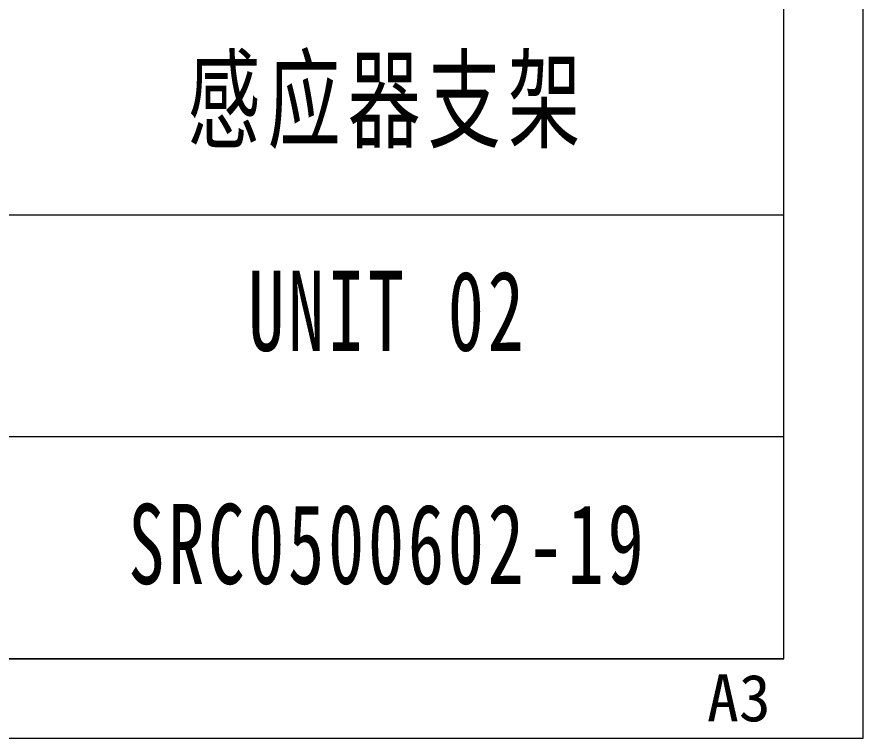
# Model space of a CAD drawing. Header units: millimetres. Extents: x -15766 to 80009, y -9701 to 15159.
# Drawn here: x -9662.8 to -9609.4, y 2838.5 to 2884 of the extents above; entities that cross this region are included whole.
import ezdxf

# ---------------------------------------------------------------- set-up
doc = ezdxf.new("R2010")
doc.units = ezdxf.units.MM
for name, color, linetype, lineweight in [('CDRAFT0', 7, 'Continuous', 18), ('title_frame', 7, 'Continuous', 18), ('尺寸线层', 3, 'Continuous', 18), ('粗实线层_1', 7, 'Continuous', 15)]:
    doc.layers.add(name, color=color, linetype=linetype, lineweight=lineweight)
doc.styles.add('STYLE1', font='')
doc.styles.add('标准', font='', dxfattribs={"width": 0.667})
doc.styles.get('STYLE1').set_extended_font_data('宋体')
doc.styles.get('标准').set_extended_font_data('宋体')

# ---------------------------------------------------------------- blocks, each defined once
blk = doc.blocks.new('*X1570')
at = {"layer": 'CDRAFT0'}
for p, q in [((420, 0), (420, 297)), ((0, 0), (420, 0))]:
    blk.add_line(p, q, dxfattribs=at)
at = {"layer": '粗实线层_1'}
for p, q in [((415, 5), (415, 292)), ((25, 5), (415, 5))]:
    blk.add_line(p, q, dxfattribs=at)

msp = doc.modelspace()

# ---------------------------------------------------------------- linework, layer by layer
at = {"layer": '粗实线层_1'}
for p, q in [((-9614.42116, 2843.48453), (-9614.42116, 2899.48453)), ((-9614.42116, 2871.48453), (-9664.42116, 2871.48453)), ((-9614.42116, 2857.48453), (-9664.42116, 2857.48453)), ((-9614.42116, 2843.48453), (-9794.42116, 2843.48453))]:
    msp.add_line(p, q, dxfattribs=at)

# ---------------------------------------------------------------- block references
at = {"layer": 'title_frame'}
msp.add_blockref('*X1570', (-10029.42116, 2838.48453), dxfattribs=at)

# ---------------------------------------------------------------- texts
at = {"layer": 'title_frame', "color": 3, "insert": (-9619.27561, 2839.49101), "char_height": 2.958904, "width": 5.8684932, "attachment_point": 7, "style": 'STYLE1'}
msp.add_mtext('A3', dxfattribs=at)
at = {"layer": '尺寸线层', "char_height": 5.0503058, "attachment_point": 5, "line_spacing_factor": 1.15057, "style": '标准'}
for s, insert, width in [('{\\T1.1;感应器支架}', (-9639.42116, 2878.46527), 29.4580043), ('{\\T1.1;UNIT 02}', (-9639.42116, 2865.39822), 29.4580043), ('{\\T1.1;SRC0500602-19}', (-9639.42116, 2850.69225), 29.3737905)]:
    msp.add_mtext(s, dxfattribs=dict(at, insert=insert, width=width))

doc.saveas('drawing.dxf')
